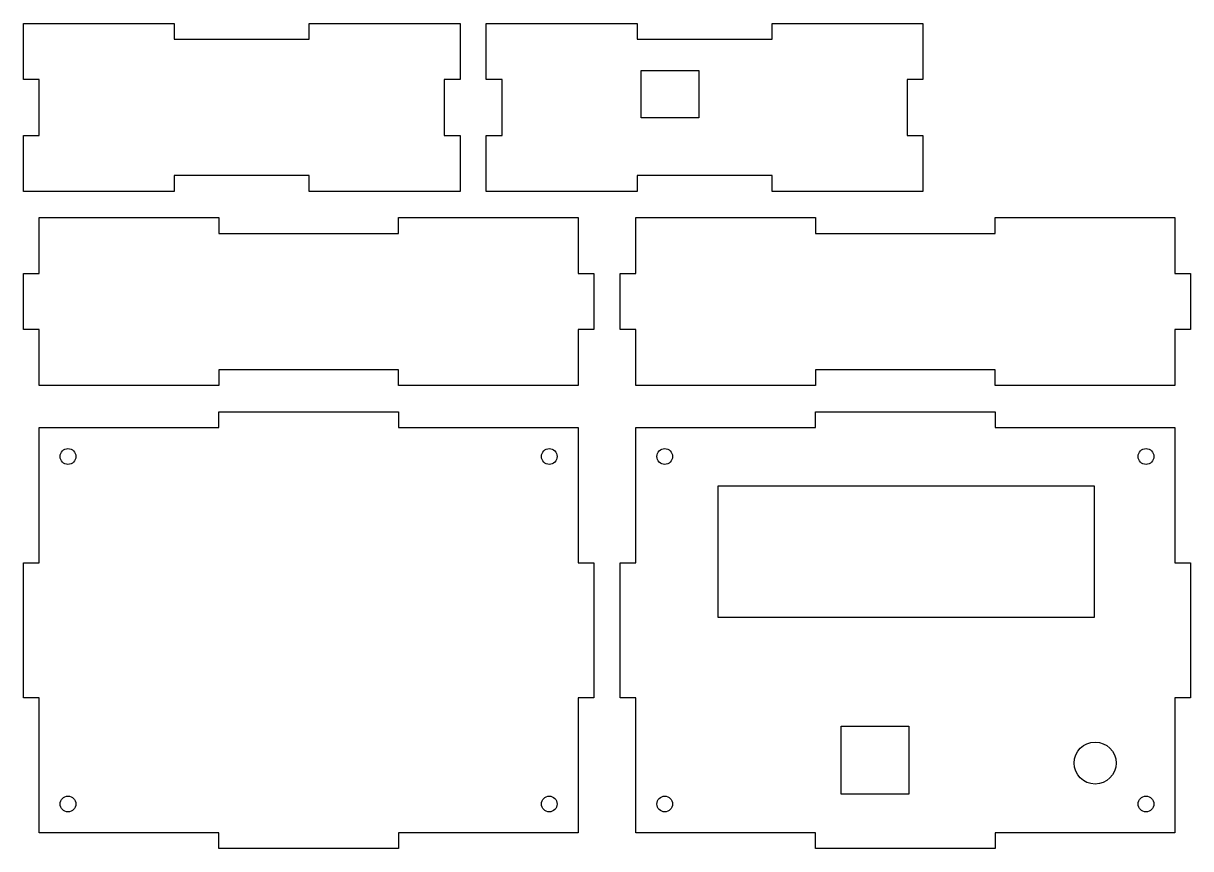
# Model space of a CAD drawing. Extents: x 0 to 222, y 0 to 157.
import ezdxf

# ---------------------------------------------------------------- set-up
doc = ezdxf.new("R2010")
doc.units = 0
doc.layers.get('0').update_dxf_attribs({"linetype": 'continuous'})

# ---------------------------------------------------------------- blocks, each defined once
blk = doc.blocks.new('SKETCH')
at = {"color": 7}
blk.add_lwpolyline([(3, 80.2), (37.23, 80.2), (37.23, 83.2), (71.47, 83.2), (71.47, 80.2), (105.7, 80.2), (105.7, 54.47), (108.7, 54.47), (108.7, 28.73), (105.7, 28.73), (105.7, 3), (71.47, 3), (71.47, 0), (37.23, 0), (37.23, 3), (3, 3), (3, 28.73), (0, 28.73), (0, 54.47), (3, 54.47)], close=True, dxfattribs=at)
for centre in [(8.5, 74.7), (100.2, 74.7), (8.5, 8.5), (100.2, 8.5)]:
    blk.add_circle(centre, 1.5, dxfattribs=at)
blk = doc.blocks.new('SKETCH003')
at = {"color": 7}
for points in [[(116.7, 80.2), (150.93, 80.2), (150.93, 83.2), (185.17, 83.2), (185.17, 80.2), (219.4, 80.2), (219.4, 54.47), (222.4, 54.47), (222.4, 28.73), (219.4, 28.73), (219.4, 3), (185.17, 3), (185.17, 0), (150.93, 0), (150.93, 3), (116.7, 3), (116.7, 28.73), (113.7, 28.73), (113.7, 54.47), (116.7, 54.47)], [(132.4, 69.1), (204, 69.1), (204, 44), (132.4, 44)], [(155.8, 23.3), (168.7, 23.3), (168.7, 10.4), (155.8, 10.4)]]:
    blk.add_lwpolyline(points, close=True, dxfattribs=at)
for centre, radius in [((122.2, 74.7), 1.5), ((213.9, 74.7), 1.5), ((204.2, 16.3), 4), ((122.2, 8.5), 1.5), ((213.9, 8.5), 1.5)]:
    blk.add_circle(centre, radius, dxfattribs=at)
blk = doc.blocks.new('SKETCH006')
at = {"color": 7}
for points in [[(88.2, 157.2), (116.93, 157.2), (116.93, 154.2), (142.67, 154.2), (142.67, 157.2), (171.4, 157.2), (171.4, 146.53), (168.4, 146.53), (168.4, 135.87), (171.4, 135.87), (171.4, 125.2), (142.67, 125.2), (142.67, 128.2), (116.93, 128.2), (116.93, 125.2), (88.2, 125.2), (88.2, 135.87), (91.2, 135.87), (91.2, 146.53), (88.2, 146.53)], [(117.7, 148.2), (128.7, 148.2), (128.7, 139.2), (117.7, 139.2)]]:
    blk.add_lwpolyline(points, close=True, dxfattribs=at)

msp = doc.modelspace()

# ---------------------------------------------------------------- linework, layer by layer
at = {"color": 7}
for points in [[(0, 157.2), (28.73, 157.2), (28.73, 154.2), (54.47, 154.2), (54.47, 157.2), (83.2, 157.2), (83.2, 146.53), (80.2, 146.53), (80.2, 135.87), (83.2, 135.87), (83.2, 125.2), (54.47, 125.2), (54.47, 128.2), (28.73, 128.2), (28.73, 125.2), (0, 125.2), (0, 135.87), (3, 135.87), (3, 146.53), (0, 146.53)], [(3, 120.2), (37.23, 120.2), (37.23, 117.2), (71.47, 117.2), (71.47, 120.2), (105.7, 120.2), (105.7, 109.53), (108.7, 109.53), (108.7, 98.87), (105.7, 98.87), (105.7, 88.2), (71.47, 88.2), (71.47, 91.2), (37.23, 91.2), (37.23, 88.2), (3, 88.2), (3, 98.87), (0, 98.87), (0, 109.53), (3, 109.53)], [(116.7, 120.2), (150.93, 120.2), (150.93, 117.2), (185.17, 117.2), (185.17, 120.2), (219.4, 120.2), (219.4, 109.53), (222.4, 109.53), (222.4, 98.87), (219.4, 98.87), (219.4, 88.2), (185.17, 88.2), (185.17, 91.2), (150.93, 91.2), (150.93, 88.2), (116.7, 88.2), (116.7, 98.87), (113.7, 98.87), (113.7, 109.53), (116.7, 109.53)]]:
    msp.add_lwpolyline(points, close=True, dxfattribs=at)

# ---------------------------------------------------------------- block references
for name in ['SKETCH006', 'SKETCH', 'SKETCH003']:
    msp.add_blockref(name, (0, 0), dxfattribs=at)

doc.saveas('drawing.dxf')
